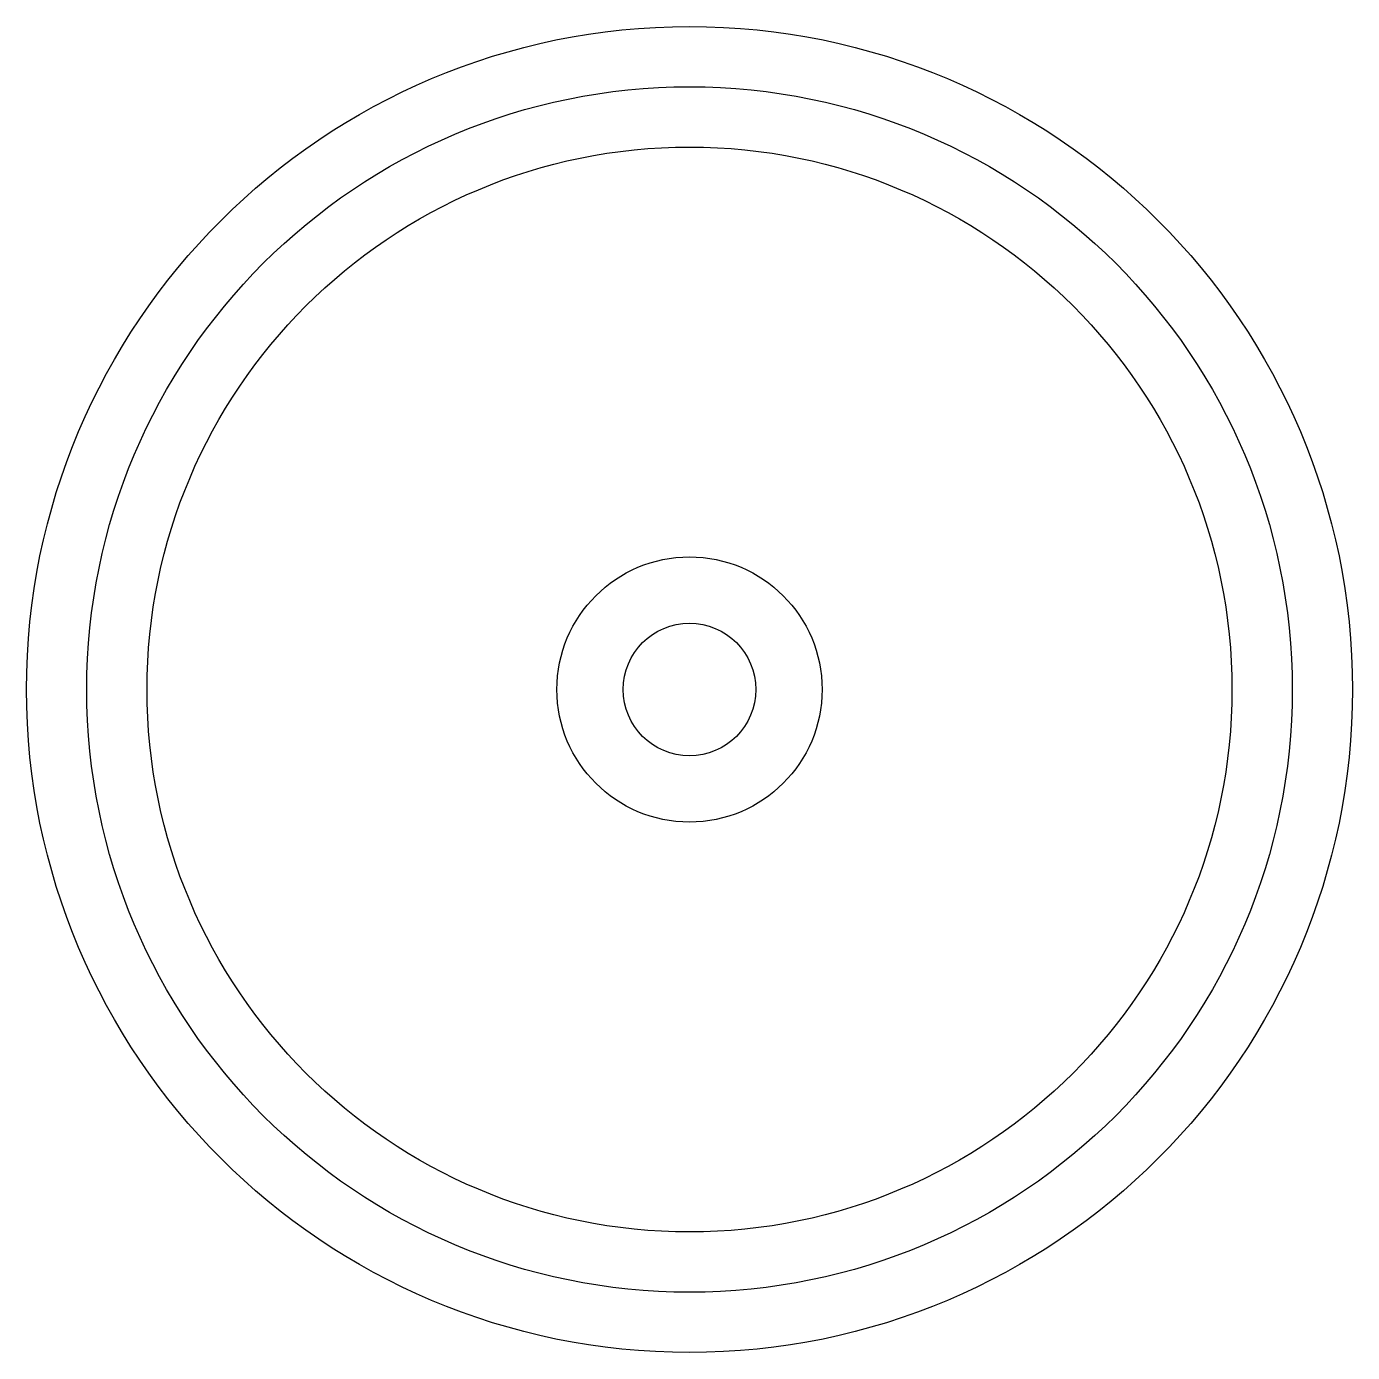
# Model space of a CAD drawing. Header units: millimetres. Extents: x -55 to 55, y -19 to 91.
import ezdxf

# ---------------------------------------------------------------- set-up
doc = ezdxf.new("R2010")
doc.units = ezdxf.units.MM
doc.layers.get('0').update_dxf_attribs({"linetype": 'CONTINUOUS'})

msp = doc.modelspace()

# ---------------------------------------------------------------- linework, layer by layer
for radius in [55, 50, 45, 11, 5.5]:
    msp.add_circle((0, 36), radius)

doc.saveas('drawing.dxf')
